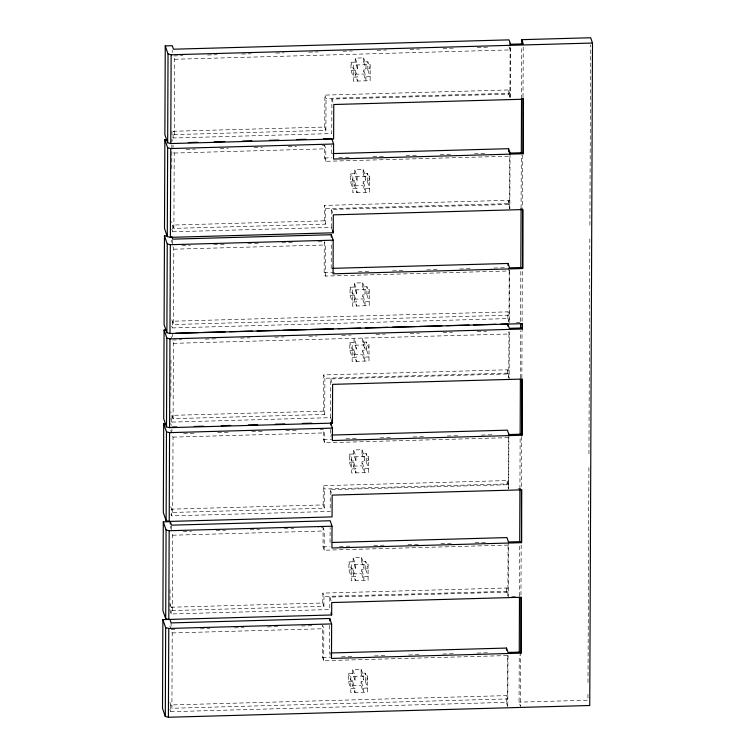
<?xml version="1.0" encoding="UTF-8"?>
<svg xmlns="http://www.w3.org/2000/svg" width="755" height="755" viewBox="0 0 755 755"><rect width="100%" height="100%" fill="white"/><g stroke="black" fill="none" stroke-linecap="round" stroke-linejoin="round"><path stroke-width="0.57" stroke-dasharray="3.77 2.83" d="M170.026 589.608L169.941 610.465L171.14 613.957L329.784 609.54L329.831 597.101L506.728 592.175L508.238 596.554L508.455 541.967M170.281 528.406L170.29 526.159M170.819 396.564L170.97 360.069M171.46 242.383L171.47 240.137M171.762 168.591L171.885 139.505L172.782 142.129M171.913 131.144L171.904 134.513L173.103 138.005L331.747 133.578L331.889 99.075L508.776 94.139L510.286 98.518L510.493 47.707M172.244 52.444L172.244 50.208M507.775 706.699L506.275 702.339L170.743 711.691L170.772 704.962L506.303 695.61L507.804 699.97M171.092 626.263L171.102 622.903M171.14 613.957L171.168 607.228L322.791 603.009L323.933 606.322L172.31 610.55L169.969 603.736M171.489 529.651L171.508 525.169M508.898 434.54L508.681 489.117L507.171 484.738L330.275 489.674L330.19 511.446L171.545 515.863L171.574 509.144L323.197 504.916L324.339 508.228L172.716 512.456L170.668 506.52M171.895 431.567L171.904 429.321M331.7 420.931L330.577 417.666L171.932 422.083L171.961 415.363L323.584 411.135L324.725 414.448L173.103 418.676L170.762 411.862M172.282 336.664L172.3 333.304M509.578 270.186L509.361 322.961L507.851 318.582L172.319 327.934L172.348 321.215L507.879 311.853L509.021 315.175L173.49 324.527L171.744 319.459M172.687 240.269L172.659 245.875L173.801 249.188L173.49 324.527M332.483 230.624L331.36 227.359L172.716 231.785L172.744 225.056L324.367 220.828L325.509 224.15L173.886 228.378L171.545 221.564M173.065 147.48L173.074 145.243M173.103 138.005L173.131 131.276L324.754 127.048L325.896 130.37L174.273 134.598L173.131 131.276M323.706 660.682L323.838 628.717L322.696 625.404L322.564 657.369L323.706 660.682L507.624 655.557L507.445 698.922L171.913 708.275L172.215 632.945L171.083 629.632L176.953 629.462M172.31 610.55L172.621 535.21L171.479 531.898M172.716 512.456L173.027 437.126L171.885 433.804M173.103 418.676L173.414 343.346L172.272 340.024L181.691 339.759M173.886 228.378L174.197 153.038L173.055 149.726M174.273 134.598L174.584 59.258L173.442 55.946L182.861 55.681M322.791 603.009L322.829 593.119L506.747 587.994L507.888 591.316L323.97 596.441L322.829 593.119M508.077 545.082L324.169 550.206L323.027 546.894L323.102 527.669L318.402 527.802M323.197 504.916L323.272 485.691L507.19 480.567L508.332 483.88L324.414 489.004L323.272 485.691M508.521 437.655L324.603 442.779L323.47 439.467L323.508 429.576L319.978 429.68M323.584 411.135L323.735 374.924L507.643 369.799L508.785 373.112L324.877 378.236L323.735 374.924M508.068 267.638L509.21 270.951L325.292 276.075L324.15 272.763L324.282 241.647L316.052 241.883M324.367 220.828L324.433 205.426L508.341 200.302L509.483 203.614L325.575 208.748L324.433 205.426M509.465 207.795L509.682 156.181L325.764 161.306L324.622 157.993L324.678 145.498L322.328 145.564M324.754 127.048L324.886 95.092L508.794 89.958L509.936 93.28L326.028 98.405L324.886 95.092M323.933 606.322L323.97 596.441M324.169 550.206L324.244 530.982L323.102 527.669M324.339 508.228L324.414 489.004M324.603 442.779L324.65 432.898L323.508 429.576M324.725 414.448L324.877 378.236M325.292 276.075L325.424 244.969L324.282 241.647M325.509 224.15L325.575 208.748M325.764 161.306L325.82 148.81L324.678 145.498M325.896 130.37L326.028 98.405M329.718 625.385L329.605 652.99L330.35 655.17M330.058 542.524L330.124 527.622M330.53 429.435L330.501 435.088L331.256 437.268M330.577 417.666L330.737 378.906L507.624 373.98L509.134 378.359L509.323 331.813M331.19 268.393L331.303 241.694M331.36 227.359L331.436 209.409L508.323 204.482L509.833 208.861L510.059 153.067M331.662 153.624L331.7 145.517M348.451 681.68L352.661 681.567L352.642 685.597L354.992 692.41L355.01 688.381L350.792 688.494L348.451 681.68L348.48 673.611L352.698 673.498L355.039 680.302L350.83 680.425L348.48 673.611M348.914 569.968L353.123 569.846L353.104 573.885L355.454 580.699L355.463 576.66L351.254 576.782L348.914 569.968L348.942 561.899L353.151 561.777L355.501 568.591L351.292 568.704L348.942 561.899M349.357 462.183L353.566 462.06L353.548 466.099L355.898 472.913L355.907 468.874L351.698 468.997L349.357 462.183L349.386 454.114L353.595 453.991L355.945 460.805L351.736 460.918L349.386 454.114M349.81 350.594L354.029 350.48L354.01 354.51L356.351 361.324L356.369 357.285L352.16 357.408L349.81 350.594L349.848 342.525L354.057 342.402L356.407 349.216L352.189 349.339L349.848 342.525M350.046 295.262L354.255 295.148L354.237 299.178L356.586 305.992L356.596 301.953L352.387 302.075L350.046 295.262L350.075 287.193L354.284 287.07L356.634 293.884L352.425 294.006L350.075 287.193M350.509 181.917L354.718 181.804L354.708 185.843L357.049 192.648L357.068 188.618L352.859 188.731L350.509 181.917L350.546 173.848L354.756 173.735L357.096 180.539L352.887 180.662L350.546 173.848M350.971 70.338L355.18 70.215L355.161 74.254L357.511 81.068L357.53 77.029L353.312 77.142L350.971 70.338L351 62.259L355.218 62.146L357.559 68.96L353.349 69.073L351 62.259M352.698 673.498L352.708 669.458L361.135 669.223L363.476 676.036L363.466 680.066L367.676 679.953L365.326 673.139L361.116 673.262L361.135 669.223M353.151 561.777L353.17 557.747L361.598 557.511L363.938 564.315L363.919 568.355L368.138 568.241L365.788 561.427L361.579 561.541L361.598 557.511M353.595 453.991L353.614 449.952L362.041 449.725L364.382 456.53L364.363 460.569L368.582 460.456L366.232 453.642L362.023 453.755L362.041 449.725M354.057 342.402L354.076 338.372L356.417 345.186L356.407 349.216M354.284 287.07L354.303 283.04L362.73 282.804L365.071 289.618L365.052 293.648L369.27 293.535L366.921 286.721L362.711 286.843L362.73 282.804M354.756 173.735L354.774 169.696L363.193 169.46L365.543 176.274L365.524 180.303L369.733 180.19L367.392 173.376L363.174 173.499L363.193 169.46M355.218 62.146L355.227 58.107L363.655 57.871L365.996 64.685L365.986 68.724L370.195 68.601L367.845 61.797L363.636 61.91L363.655 57.871M355.039 680.302L355.058 676.272L352.708 669.458M355.501 568.591L355.52 564.551L353.17 557.747M355.945 460.805L355.964 456.766L353.614 449.952M356.634 293.884L356.653 289.854L354.303 283.04M357.096 180.539L357.115 176.51L354.774 169.696M357.559 68.96L357.577 64.921L355.227 58.107M363.429 688.145L363.41 692.175L361.069 685.37L361.088 681.331L365.297 681.218L367.638 688.022L363.429 688.145L361.088 681.331M363.891 576.424L363.872 580.463L361.532 573.649L361.541 569.619L365.76 569.497L368.1 576.31L363.891 576.424L361.541 569.619M364.335 468.638L364.316 472.677L361.975 465.863L361.985 461.834L366.203 461.711L368.544 468.525L364.335 468.638L361.985 461.834M364.797 357.058L364.778 361.088L362.428 354.274L362.447 350.245L366.656 350.122L369.006 356.936L364.797 357.058L362.447 350.245M362.485 342.175L362.494 338.136L364.844 344.95L364.825 348.98L369.035 348.867L366.694 342.053L362.485 342.175L364.825 348.98M365.024 301.726L365.005 305.756L362.664 298.942L362.674 294.912L366.892 294.79L369.233 301.604L365.024 301.726L362.674 294.912M365.486 188.382L365.477 192.412L363.127 185.607L363.146 181.568L367.355 181.455L369.705 188.259L365.486 188.382L363.146 181.568M365.948 76.793L365.93 80.832L363.589 74.018L363.608 69.979L367.817 69.866L370.158 76.68L365.948 76.793L363.608 69.979M365.297 681.218L365.326 673.139M365.76 569.497L365.788 561.427M366.203 461.711L366.232 453.642M366.656 350.122L366.694 342.053M366.892 294.79L366.921 286.721M367.355 181.455L367.392 173.376M367.817 69.866L367.845 61.797M506.275 702.339L506.303 695.61M506.728 592.175L506.747 587.994M507.171 484.738L507.19 480.567M507.624 373.98L507.643 369.799M507.851 318.582L507.879 311.853M508.323 204.482L508.341 200.302M508.776 94.139L508.794 89.958M507.87 595.487L508.087 541.948M508.313 488.06L508.53 435.559M508.766 377.292L508.955 331.747M508.993 321.894L509.219 267.817M509.918 97.452L510.125 47.669M507.775 705.576L507.992 654.51M520.723 652.084L520.497 706.35L519.053 702.141L519.242 654.991M519.487 596.054L519.704 544.185M519.931 488.787L520.138 436.918M520.384 377.981L520.582 330.832M520.62 321.394L520.837 269.535M521.082 208.238L521.309 155.19M521.535 98.612L521.752 46.744M520.959 595.034L521.167 545.101M521.611 436.503L521.403 488.768L517.93 488.863M521.856 378L522.054 330.303M522.092 321.432L522.3 269.828M522.771 155.039L522.554 208.503L520.242 208.569M523.017 97.008L523.224 46.197M587.956 694.326L587.937 700.225L519.053 702.141M588.003 682.539L588.9 465.646M588.947 453.859L589.844 236.966M589.891 225.179L590.637 44.819M207.587 54.992L217.006 54.728M241.723 54.039L251.141 53.775M275.868 53.086L284.107 52.859M308.833 52.17L318.251 51.906M342.978 51.217L352.396 50.953M377.113 50.264L386.532 50.009M410.078 49.349L419.497 49.084M443.043 48.433L453.642 48.131M477.188 47.48L487.787 47.178M174.584 59.258L510.116 49.906L508.974 46.593M355.161 74.254L363.589 74.018M185.985 149.367L195.385 149.103M220.073 148.414L228.303 148.188M254.152 147.461L262.381 147.234M288.24 146.517L296.47 146.281M174.197 153.038L325.82 148.81M324.622 157.993L331.7 157.795M338.768 157.597L351.745 157.238M372.961 156.644L383.568 156.351M405.973 155.728L418.94 155.37M440.156 154.775L453.132 154.416M474.348 153.822L487.315 153.463M354.708 185.843L363.127 185.607M182.059 245.611L190.288 245.384M213.797 244.733L224.377 244.431M247.885 243.78L258.465 243.487M281.964 242.827L292.544 242.534M173.801 249.188L325.424 244.969M324.15 272.763L337.117 272.404M358.342 271.809L371.309 271.451M392.534 270.856L404.321 270.526M426.717 269.903L439.684 269.544M459.729 268.988L472.696 268.62M493.921 268.034L506.888 267.666M354.237 299.178L362.664 298.942M516.297 322.772L522.082 322.611M205.237 339.108L215.836 338.816M240.552 338.127L249.971 337.863M274.697 337.174L284.116 336.909M308.842 336.22L317.081 335.994M341.807 335.305L351.226 335.041M375.943 334.352L385.361 334.087M410.088 333.399L419.506 333.134M443.053 332.483L452.471 332.219M477.198 331.53L486.616 331.266M173.414 343.346L508.945 333.993L508.181 331.775M354.01 354.51L362.428 354.274M183.635 433.483L194.214 433.181M217.723 432.53L228.303 432.238M251.811 431.577L262.391 431.284M285.9 430.633L296.47 430.331M173.027 437.126L324.65 432.898M323.47 439.467L331.719 439.231M345.865 438.834L358.833 438.476M380.058 437.881L391.845 437.56M413.06 436.966L426.028 436.607M447.253 436.012L459.04 435.682M481.445 435.059L494.412 434.701M353.548 466.099L361.975 465.863M183.238 531.567L191.459 531.341M216.147 530.652L225.547 530.387M250.226 529.699L259.635 529.444M284.314 528.755L293.714 528.491M172.621 535.21L324.244 530.982M323.027 546.894L330.095 546.695M339.523 546.431L352.5 546.073M373.716 545.478L385.503 545.157M407.908 544.534L418.515 544.232M440.911 543.609L453.887 543.251M475.103 542.656L488.07 542.298M353.104 573.885L361.532 573.649M511.701 596.459L516.326 596.327M200.462 628.811L209.862 628.547M234.55 627.858L243.95 627.594M267.459 626.943L278.038 626.65M301.547 625.989L312.117 625.697M172.215 632.945L323.838 628.717M322.564 657.369L330.822 657.133M341.43 656.841L354.397 656.482M374.442 655.916L387.409 655.557M408.625 654.962L420.422 654.642M442.817 654.009L455.784 653.651M477.009 653.066L489.976 652.697M352.642 685.597L361.069 685.37M363.636 61.91L365.986 68.724M355.18 70.215L357.53 77.029M363.174 173.499L365.524 180.303M331.889 99.075L333.012 102.34M354.718 181.804L357.068 188.618M507.624 655.557L507.983 656.605M362.711 286.843L365.052 293.648M331.436 209.409L332.936 213.769M354.255 295.148L356.596 301.953M354.029 350.48L356.369 357.285M362.023 453.755L364.363 460.569M330.737 378.906L332.238 383.266M353.566 462.06L355.907 468.874M361.579 561.541L363.919 568.355M330.275 489.674L331.775 494.025M353.123 569.846L355.463 576.66M361.116 673.262L363.466 680.066M329.831 597.101L331.332 601.461M352.661 681.567L355.01 688.381M171.819 229.161L172.716 231.785M171.725 326.188L172.319 327.934M171.064 336.532L171.668 338.278M170.734 418.591L171.932 422.083M170.706 423.583L171.31 425.329M170.687 430.312L171.583 432.936M170.941 514.117L171.545 515.863M169.875 626.131L170.781 628.755M169.866 702.339L171.913 708.275M169.837 709.068L170.743 711.691M350.849 676.386L350.773 692.533L367.628 692.061L367.694 675.914L350.849 676.386M351.301 564.674L351.235 580.812L368.081 580.34L368.147 564.202L351.301 564.674M351.745 456.888L351.679 473.026L368.525 472.555L368.591 456.416L351.745 456.888M352.207 345.299L352.141 361.437L368.987 360.975L369.053 344.827L352.207 345.299M352.434 289.967L352.368 306.105L369.214 305.643L369.28 289.495L352.434 289.967M352.906 176.623L352.84 192.77L369.686 192.298L369.752 176.151L352.906 176.623M353.368 65.034L353.293 81.181L370.148 80.709L370.214 64.571L353.368 65.034"/><path stroke-width="1.13" d="M169.903 619.402L171.102 622.903L329.746 618.477L331.624 623.923L331.483 658.435L521.092 653.151L521.327 597.262L331.709 602.547L331.662 614.976L162.882 619.6L162.514 708.388L165.298 716.476L168.403 717.25L589.749 705.5L592.486 43.035L590.665 37.75L521.78 39.666L521.762 44.385M163.288 521.875L162.92 610.653L165.704 618.741L168.809 619.515L169.167 530.737L166.072 529.963L163.288 521.875L170.309 521.677L171.508 525.169L330.152 520.752L332.021 526.197L331.936 547.97L521.545 542.675L521.762 489.835L332.153 495.12L332.058 516.892L169.214 521.431L166.109 520.657L163.325 512.569L163.693 423.781L166.034 423.715M166.421 329.935L164.08 330.001L163.712 418.789L166.496 426.877L169.601 427.651L332.445 423.111L332.606 384.352L522.224 379.067L521.988 435.248L332.379 440.533L332.426 428.104L330.558 422.658L330.548 424.914M166.808 235.786L164.467 235.853L164.099 324.631L166.883 332.728L169.988 333.493L522.451 323.668L522.432 329.038L169.96 338.863L166.864 338.089L164.08 330.001M167.204 139.637L164.864 139.694L164.496 228.482L167.28 236.57L170.385 237.344L333.229 232.804L333.304 214.854L522.922 209.569L522.677 268.544L333.068 273.829L333.2 240.175L331.332 234.73L172.687 239.146L171.781 236.532M521.78 39.666L523.234 43.894L510.512 44.243L509.002 39.864L173.471 49.217L172.263 45.725L165.251 45.913L164.883 134.701L167.667 142.789L170.772 143.563L333.616 139.024L333.767 104.511L523.375 99.226L523.149 153.775L333.54 159.06L333.597 144.016L331.728 138.58L323.499 138.807M165.298 716.476L165.666 627.688L162.882 619.6M165.704 618.741L166.072 529.963M166.109 520.657L166.477 431.869L163.693 423.781M166.496 426.877L166.864 338.089M166.883 332.728L167.251 243.941L164.467 235.853M167.28 236.57L167.648 147.782L164.864 139.694M167.667 142.789L168.035 54.001L165.251 45.913M168.403 717.25L168.771 628.462L165.666 627.688M169.214 521.431L169.573 432.643L166.477 431.869M169.601 427.651L169.96 338.863M169.988 333.493L170.347 244.714L167.251 243.941M170.385 237.344L170.743 148.556L167.648 147.782M170.772 143.563L171.13 54.775L168.035 54.001M170.3 523.913L170.309 521.677M329.737 620.78L329.746 618.477M331.322 237.051L331.332 234.73M506.492 650.149L506.492 648.064L330.775 652.962M507.822 326.188L507.832 323.952L500.763 324.14M508.068 265.552L508.077 263.457L332.36 268.355M508.54 151.821L508.559 148.688L332.832 153.586M508.53 435.559L508.54 433.474M509.691 154.095L509.691 152M510.135 45.423L510.144 43.177M519.251 652.631L519.478 597.233M519.714 541.826L519.921 489.957M520.157 434.559L520.384 379.161M520.591 328.472L520.61 323.753M520.846 267.176L521.082 209.418M521.318 152.831L521.535 98.612M521.092 653.151L520.95 597.365M521.545 542.675L521.394 489.938M521.988 435.248L521.847 379.17M522.432 329.038L522.082 323.678M522.677 268.544L522.554 209.682M523.149 153.775L523.007 98.169L523.375 99.226M171.13 54.775L592.486 43.035M188.363 142.572L197.763 142.308M214.212 141.855L224.792 141.553M242.412 141.062L251.821 140.807M269.441 140.317L278.84 140.053M296.47 139.562L305.869 139.297M170.743 148.556L333.597 144.016M522.781 152.718L510.059 153.067L508.559 148.688M170.347 244.714L333.2 240.175M522.309 267.487L509.587 267.836L508.077 263.457M175.83 333.2L198.197 332.577M202.906 332.445L225.283 331.822M229.992 331.69L252.359 331.067M257.068 330.935L279.435 330.312M282.965 330.218L306.511 329.558M311.22 329.425L333.587 328.802M338.297 328.67L360.673 328.048M365.382 327.915L387.749 327.293M392.458 327.16L414.825 326.537M419.535 326.405L441.901 325.782M446.611 325.65L468.978 325.027M473.687 324.895L496.054 324.273M522.064 327.972L509.342 328.331L507.832 323.952M171.913 427.085L176.613 426.952M194.243 426.462L203.642 426.197M221.272 425.707L230.671 425.442M248.301 424.952L257.7 424.688M275.32 424.197L284.72 423.933M302.349 423.442L311.749 423.187M169.573 432.643L332.426 428.104M331.671 435.059L507.398 430.161L508.898 434.54L521.62 434.182M169.167 530.737L332.021 526.197M332.398 542.458L506.954 537.588L508.455 541.967L521.186 541.618M168.771 628.462L331.624 623.923M520.723 652.084L508.002 652.424L506.492 648.064M332.483 230.624L333.229 232.804M331.7 420.931L332.445 423.111M330.907 612.805L331.662 614.976"/></g></svg>
